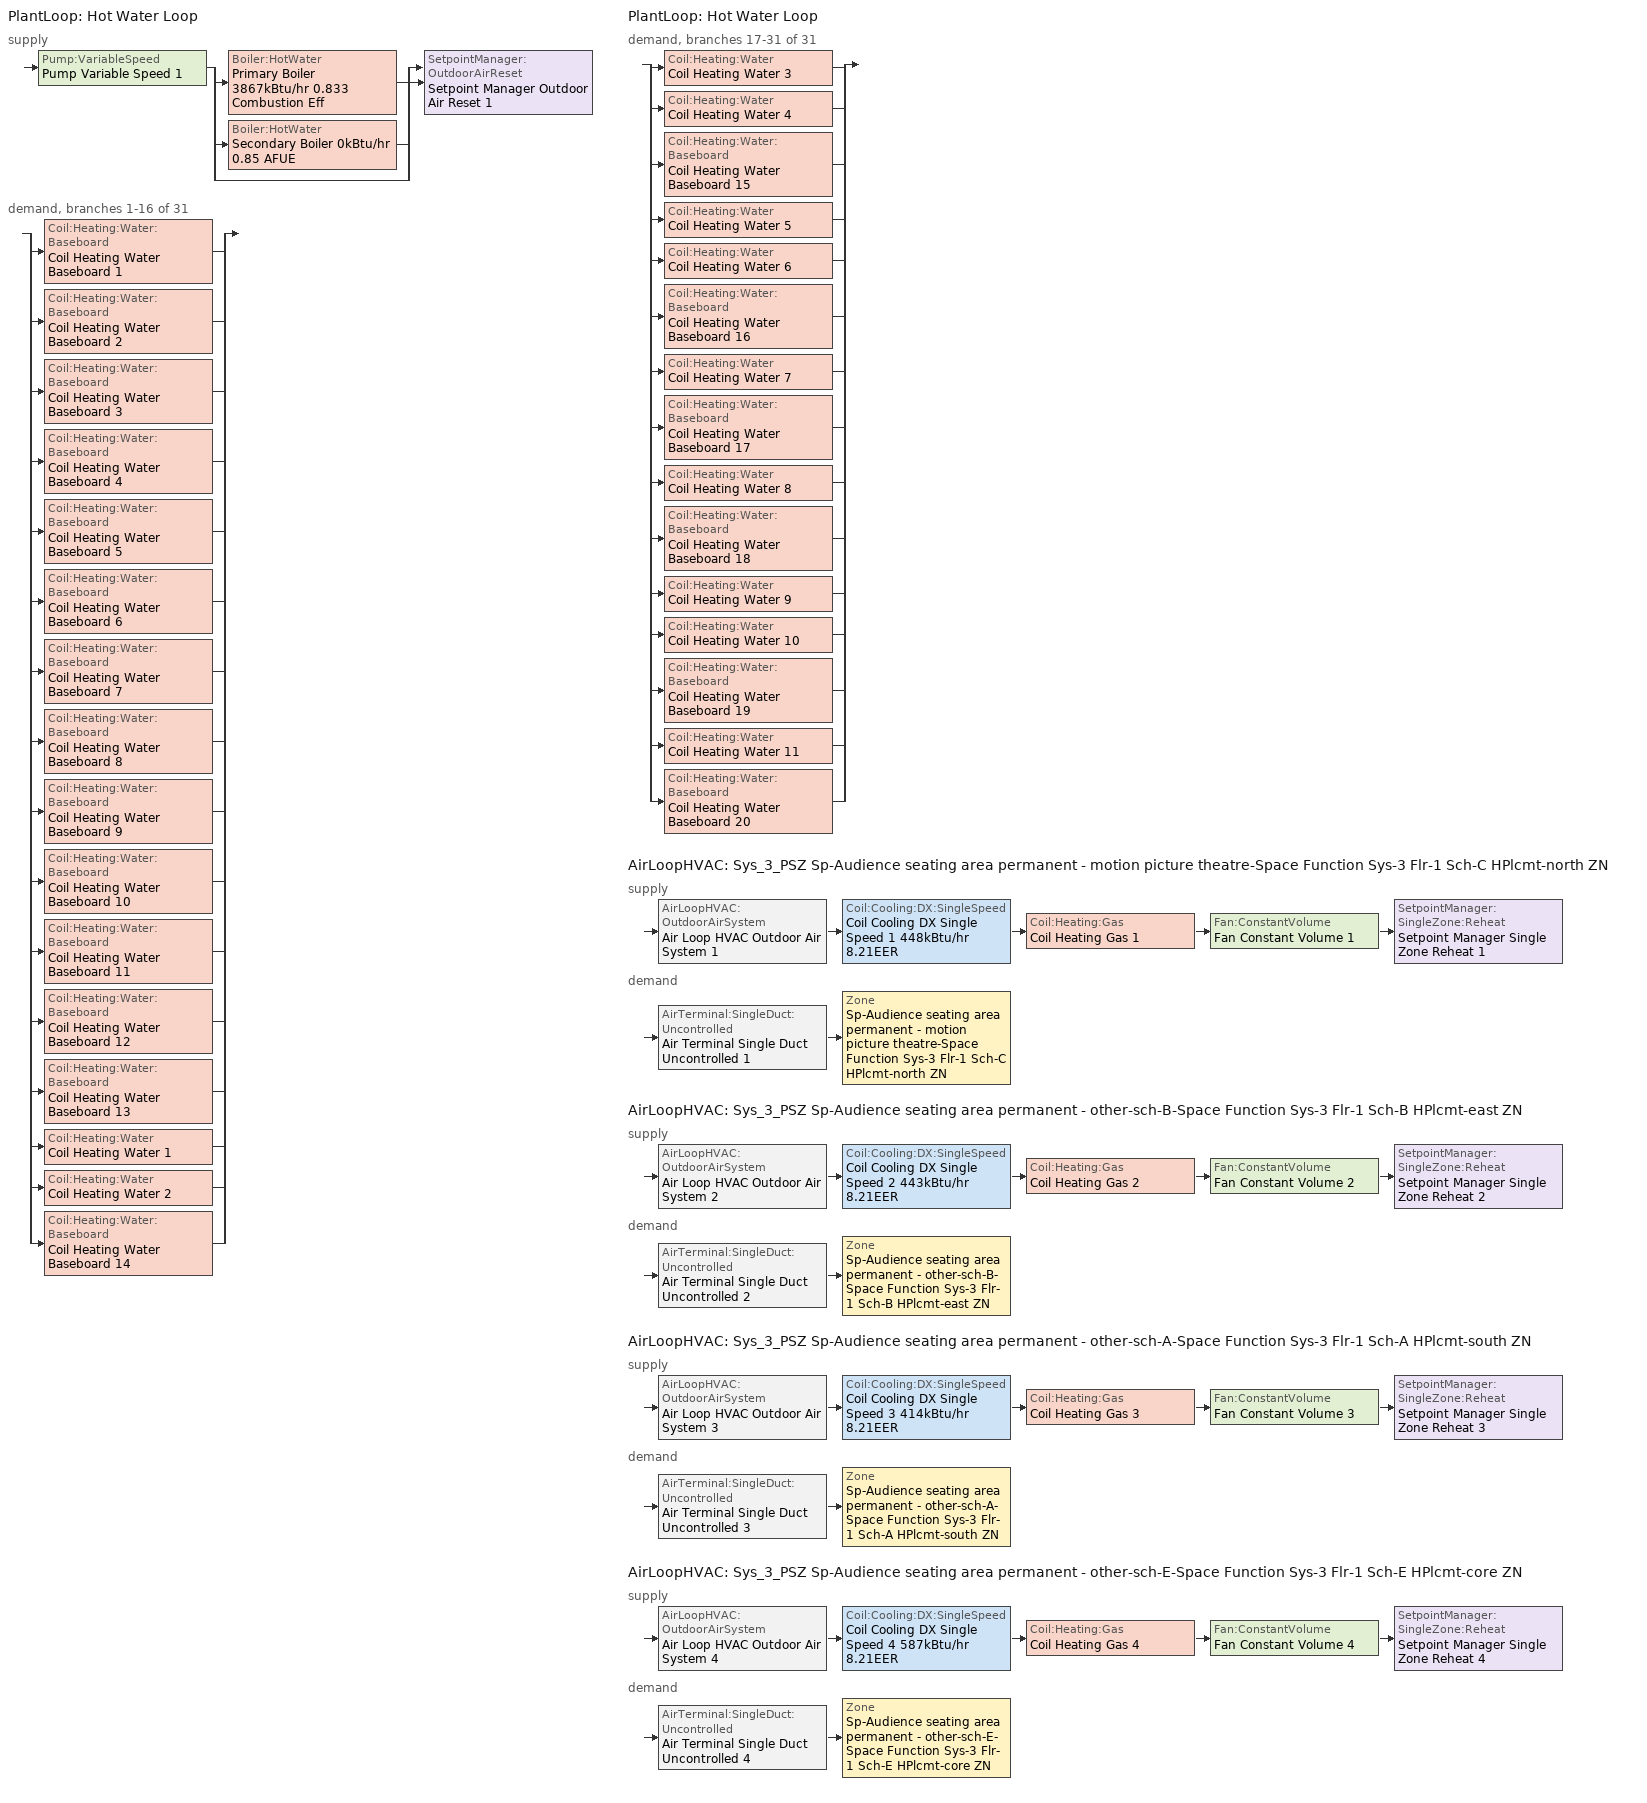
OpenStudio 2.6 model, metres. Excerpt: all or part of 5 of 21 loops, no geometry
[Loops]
PlantLoop 'Hot Water Loop'
 supply: Pump:VariableSpeed 'Pump Variable Speed 1' > split
  | Boiler:HotWater 'Primary Boiler 3867kBtu/hr 0.833 Combustion Eff'
  | Boiler:HotWater 'Secondary Boiler 0kBtu/hr 0.85 AFUE'
  | bypass
  join > SetpointManager:OutdoorAirReset 'Setpoint Manager Outdoor Air Reset 1'
 demand, branches 1-16 of 31: split
  | Coil:Heating:Water:Baseboard 'Coil Heating Water Baseboard 1'
  | Coil:Heating:Water:Baseboard 'Coil Heating Water Baseboard 2'
  | Coil:Heating:Water:Baseboard 'Coil Heating Water Baseboard 3'
  | Coil:Heating:Water:Baseboard 'Coil Heating Water Baseboard 4'
  | Coil:Heating:Water:Baseboard 'Coil Heating Water Baseboard 5'
  | Coil:Heating:Water:Baseboard 'Coil Heating Water Baseboard 6'
  | Coil:Heating:Water:Baseboard 'Coil Heating Water Baseboard 7'
  | Coil:Heating:Water:Baseboard 'Coil Heating Water Baseboard 8'
  | Coil:Heating:Water:Baseboard 'Coil Heating Water Baseboard 9'
  | Coil:Heating:Water:Baseboard 'Coil Heating Water Baseboard 10'
  | Coil:Heating:Water:Baseboard 'Coil Heating Water Baseboard 11'
  | Coil:Heating:Water:Baseboard 'Coil Heating Water Baseboard 12'
  | Coil:Heating:Water:Baseboard 'Coil Heating Water Baseboard 13'
  | Coil:Heating:Water 'Coil Heating Water 1'
  | Coil:Heating:Water 'Coil Heating Water 2'
  | Coil:Heating:Water:Baseboard 'Coil Heating Water Baseboard 14'
PlantLoop 'Hot Water Loop'
 demand, branches 17-31 of 31: split
  | Coil:Heating:Water 'Coil Heating Water 3'
  | Coil:Heating:Water 'Coil Heating Water 4'
  | Coil:Heating:Water:Baseboard 'Coil Heating Water Baseboard 15'
  | Coil:Heating:Water 'Coil Heating Water 5'
  | Coil:Heating:Water 'Coil Heating Water 6'
  | Coil:Heating:Water:Baseboard 'Coil Heating Water Baseboard 16'
  | Coil:Heating:Water 'Coil Heating Water 7'
  | Coil:Heating:Water:Baseboard 'Coil Heating Water Baseboard 17'
  | Coil:Heating:Water 'Coil Heating Water 8'
  | Coil:Heating:Water:Baseboard 'Coil Heating Water Baseboard 18'
  | Coil:Heating:Water 'Coil Heating Water 9'
  | Coil:Heating:Water 'Coil Heating Water 10'
  | Coil:Heating:Water:Baseboard 'Coil Heating Water Baseboard 19'
  | Coil:Heating:Water 'Coil Heating Water 11'
  | Coil:Heating:Water:Baseboard 'Coil Heating Water Baseboard 20'
AirLoopHVAC 'Sys_3_PSZ Sp-Audience seating area permanent - motion picture theatre-Space Function Sys-3 Flr-1 Sch-C HPlcmt-north ZN'
 supply: AirLoopHVAC:OutdoorAirSystem 'Air Loop HVAC Outdoor Air System 1' > Coil:Cooling:DX:SingleSpeed 'Coil Cooling DX Single Speed 1 448kBtu/hr 8.21EER' > Coil:Heating:Gas 'Coil Heating Gas 1' > Fan:ConstantVolume 'Fan Constant Volume 1' > SetpointManager:SingleZone:Reheat 'Setpoint Manager Single Zone Reheat 1'
 demand: AirTerminal:SingleDuct:Uncontrolled 'Air Terminal Single Duct Uncontrolled 1' > Zone 'Sp-Audience seating area permanent - motion picture theatre-Space Function Sys-3 Flr-1 Sch-C HPlcmt-north ZN'
AirLoopHVAC 'Sys_3_PSZ Sp-Audience seating area permanent - other-sch-B-Space Function Sys-3 Flr-1 Sch-B HPlcmt-east ZN'
 supply: AirLoopHVAC:OutdoorAirSystem 'Air Loop HVAC Outdoor Air System 2' > Coil:Cooling:DX:SingleSpeed 'Coil Cooling DX Single Speed 2 443kBtu/hr 8.21EER' > Coil:Heating:Gas 'Coil Heating Gas 2' > Fan:ConstantVolume 'Fan Constant Volume 2' > SetpointManager:SingleZone:Reheat 'Setpoint Manager Single Zone Reheat 2'
 demand: AirTerminal:SingleDuct:Uncontrolled 'Air Terminal Single Duct Uncontrolled 2' > Zone 'Sp-Audience seating area permanent - other-sch-B-Space Function Sys-3 Flr-1 Sch-B HPlcmt-east ZN'
AirLoopHVAC 'Sys_3_PSZ Sp-Audience seating area permanent - other-sch-A-Space Function Sys-3 Flr-1 Sch-A HPlcmt-south ZN'
 supply: AirLoopHVAC:OutdoorAirSystem 'Air Loop HVAC Outdoor Air System 3' > Coil:Cooling:DX:SingleSpeed 'Coil Cooling DX Single Speed 3 414kBtu/hr 8.21EER' > Coil:Heating:Gas 'Coil Heating Gas 3' > Fan:ConstantVolume 'Fan Constant Volume 3' > SetpointManager:SingleZone:Reheat 'Setpoint Manager Single Zone Reheat 3'
 demand: AirTerminal:SingleDuct:Uncontrolled 'Air Terminal Single Duct Uncontrolled 3' > Zone 'Sp-Audience seating area permanent - other-sch-A-Space Function Sys-3 Flr-1 Sch-A HPlcmt-south ZN'
AirLoopHVAC 'Sys_3_PSZ Sp-Audience seating area permanent - other-sch-E-Space Function Sys-3 Flr-1 Sch-E HPlcmt-core ZN'
 supply: AirLoopHVAC:OutdoorAirSystem 'Air Loop HVAC Outdoor Air System 4' > Coil:Cooling:DX:SingleSpeed 'Coil Cooling DX Single Speed 4 587kBtu/hr 8.21EER' > Coil:Heating:Gas 'Coil Heating Gas 4' > Fan:ConstantVolume 'Fan Constant Volume 4' > SetpointManager:SingleZone:Reheat 'Setpoint Manager Single Zone Reheat 4'
 demand: AirTerminal:SingleDuct:Uncontrolled 'Air Terminal Single Duct Uncontrolled 4' > Zone 'Sp-Audience seating area permanent - other-sch-E-Space Function Sys-3 Flr-1 Sch-E HPlcmt-core ZN'
[Sizing:Zone] Zone Cooling Design Supply Air Temperature Input Method=SupplyAirTemperature; Zone Cooling Design Supply Air Temperature {C}=13; Zone Cooling Design Supply Air Temperature Difference {deltaC}=11.11; Zone Heating Design Supply Air Temperature Input Method=SupplyAirTemperature; Zone Heating Design Supply Air Temperature {C}=43; Zone Heating Design Supply Air Temperature Difference {deltaC}=11.11; Zone Cooling Design Supply Air Humidity Ratio {kg-H2O/kg-air}=0.0085; Zone Heating Design Supply Air Humidity Ratio {kg-H2O/kg-air}=0.008; Zone Heating Sizing Factor=1.3; Zone Cooling Sizing Factor=1.1; Cooling Design Air Flow Method=DesignDay; Heating Design Air Flow Method=DesignDay; Account for Dedicated Outdoor Air System=No; Dedicated Outdoor Air System Control Strategy=NeutralSupplyAir; Dedicated Outdoor Air Low Setpoint Temperature for Design {C}=autosize; Dedicated Outdoor Air High Setpoint Temperature for Design {C}=autosize
Sp-Audience seating area permanent - motion picture theatre-Space Function Sys-3 Flr-1 Sch-C HPlcmt-north ZN; Sp-Audience seating area permanent - other-sch-B-Space Function Sys-3 Flr-1 Sch-B HPlcmt-east ZN; Sp-Audience seating area permanent - other-sch-A-Space Function Sys-3 Flr-1 Sch-A HPlcmt-south ZN; Sp-Audience seating area permanent - other-sch-E-Space Function Sys-3 Flr-1 Sch-E HPlcmt-core ZN
[Zone equipment]
Sp-Audience seating area permanent - motion picture theatre-Space Function Sys-3 Flr-1 Sch-C HPlcmt-north ZN: Air Terminal Single Duct Uncontrolled 1, Zone HVAC Baseboard Convective Water 1
Sp-Audience seating area permanent - other-sch-B-Space Function Sys-3 Flr-1 Sch-B HPlcmt-east ZN: Air Terminal Single Duct Uncontrolled 2, Zone HVAC Baseboard Convective Water 2
Sp-Audience seating area permanent - other-sch-A-Space Function Sys-3 Flr-1 Sch-A HPlcmt-south ZN: Air Terminal Single Duct Uncontrolled 3, Zone HVAC Baseboard Convective Water 3
Sp-Audience seating area permanent - other-sch-E-Space Function Sys-3 Flr-1 Sch-E HPlcmt-core ZN: Air Terminal Single Duct Uncontrolled 4, Zone HVAC Baseboard Convective Water 4
[PlantLoop]
Hot Water Loop: Fluid Type=Water; Glycol Concentration=0; Plant Loop Volume {m3}=Autocalculate; Load Distribution Scheme=Optimal
[Sizing:Plant]
Hot Water Loop: Loop Type=Heating; Design Loop Exit Temperature {C}=82; Loop Design Temperature Difference {deltaC}=16; Sizing Option=NonCoincident; Zone Timesteps in Averaging Window=1; Coincident Sizing Factor Mode=None
[Pump:VariableSpeed]
Pump Variable Speed 1: Motor Efficiency=0.917; Pump Control Type=Intermittent; Skin Loss Radiative Fraction=0.5; Design Power Sizing Method=PowerPerFlowPerPressure; Design Electric Power per Unit Flow Rate {W/(m3/s)}=348701.1; Design Shaft Power per Unit Flow Rate per Unit Head {W-s/m3-Pa}=1.28205; Design Minimum Flow Rate Fraction=0
[Boiler:HotWater] Fuel Type=NaturalGas; Normalized Boiler Efficiency Curve=BOILER-EFFFPLR-NECB2011; Water Outlet Upper Temperature Limit {C}=99; Parasitic Electric Load {W}=0; Sizing Factor=1
Name | Nominal Capacity {W} | Nominal Thermal Efficiency | Minimum Part Load Ratio | Boiler Flow Mode
Primary Boiler 3867kBtu/hr 0.833 Combustion Eff | 1.13337e+06 | 0.826 | 0.25 | LeavingSetpointModulated
Secondary Boiler 0kBtu/hr 0.85 AFUE | 0.001 | 0.85 |  | ConstantFlow
[SetpointManager:OutdoorAirReset]
Setpoint Manager Outdoor Air Reset 1: Control Variable=Temperature; Setpoint at Outdoor Low Temperature {C}=82; Outdoor Low Temperature {C}=-16; Setpoint at Outdoor High Temperature {C}=60; Outdoor High Temperature {C}=0
[AirLoopHVAC] Design Supply Air Flow Rate {m3/s}=AutoSize
Name | Availability Schedule
Sys_3_PSZ Sp-Audience seating area permanent - motion picture theatre-Space Function Sys-3 Flr-1 Sch-C HPlcmt-north ZN | Sys_3_PSZ Sp-Audience seating area permanent - motion picture theatre-Space Function Sys-3 Flr-1 Sch-C HPlcmt-north ZN Occ Sch
Sys_3_PSZ Sp-Audience seating area permanent - other-sch-B-Space Function Sys-3 Flr-1 Sch-B HPlcmt-east ZN | Sys_3_PSZ Sp-Audience seating area permanent - other-sch-B-Space Function Sys-3 Flr-1 Sch-B HPlcmt-east ZN Occ Sch
Sys_3_PSZ Sp-Audience seating area permanent - other-sch-A-Space Function Sys-3 Flr-1 Sch-A HPlcmt-south ZN | Sys_3_PSZ Sp-Audience seating area permanent - other-sch-A-Space Function Sys-3 Flr-1 Sch-A HPlcmt-south ZN Occ Sch
Sys_3_PSZ Sp-Audience seating area permanent - other-sch-E-Space Function Sys-3 Flr-1 Sch-E HPlcmt-core ZN | Sys_3_PSZ Sp-Audience seating area permanent - other-sch-E-Space Function Sys-3 Flr-1 Sch-E HPlcmt-core ZN Occ Sch
[Sizing:System] Type of Load to Size On=Sensible; Design Outdoor Air Flow Rate {m3/s}=Autosize; Minimum System Air Flow Ratio=1; Preheat Design Temperature {C}=7; Preheat Design Humidity Ratio {kg-H2O/kg-Air}=0.008; Precool Design Temperature {C}=13; Precool Design Humidity Ratio {kg-H2O/kg-Air}=0.008; Central Cooling Design Supply Air Temperature {C}=13; Central Heating Design Supply Air Temperature {C}=43; Sizing Option=NonCoincident; 100% Outdoor Air in Cooling=No; 100% Outdoor Air in Heating=No; Central Cooling Design Supply Air Humidity Ratio {kg-H2O/kg-Air}=0.0085; Central Heating Design Supply Air Humidity Ratio {kg-H2O/kg-Air}=0.008; Cooling Design Air Flow Method=DesignDay; Cooling Design Air Flow Rate {m3/s}=0; Heating Design Air Flow Method=DesignDay; Heating Design Air Flow Rate {m3/s}=0; System Outdoor Air Method=ZoneSum; Zone Maximum Outdoor Air Fraction=1; Cooling Supply Air Flow Rate Per Floor Area {m3/s-m2}=0.00996765; Cooling Fraction of Autosized Cooling Supply Air Flow Rate=1; Cooling Supply Air Flow Rate Per Unit Cooling Capacity {m3/s-W}=3.94755e-05; Heating Supply Air Flow Rate Per Floor Area {m3/s-m2}=0.00996765; Heating Fraction of Autosized Heating Supply Air Flow Rate=1; Heating Fraction of Autosized Cooling Supply Air Flow Rate=1; Heating Supply Air Flow Rate Per Unit Heating Capacity {m3/s-W}=3.15882e-05; Cooling Design Capacity Method=CoolingDesignCapacity; Cooling Design Capacity {W}=autosize; Cooling Design Capacity Per Floor Area {W/m2}=234.7; Fraction of Autosized Cooling Design Capacity=1; Heating Design Capacity Method=HeatingDesignCapacity; Heating Design Capacity {W}=autosize; Heating Design Capacity Per Floor Area {W/m2}=157; Fraction of Autosized Heating Design Capacity=1; Central Cooling Capacity Control Method=OnOff
Sys_3_PSZ Sp-Audience seating area permanent - motion picture theatre-Space Function Sys-3 Flr-1 Sch-C HPlcmt-north ZN; Sys_3_PSZ Sp-Audience seating area permanent - other-sch-B-Space Function Sys-3 Flr-1 Sch-B HPlcmt-east ZN; Sys_3_PSZ Sp-Audience seating area permanent - other-sch-A-Space Function Sys-3 Flr-1 Sch-A HPlcmt-south ZN; Sys_3_PSZ Sp-Audience seating area permanent - other-sch-E-Space Function Sys-3 Flr-1 Sch-E HPlcmt-core ZN
[Fan:ConstantVolume] Availability Schedule=Always On Discrete; Fan Efficiency=0.39975; Pressure Rise {Pa}=640; Maximum Flow Rate {m3/s}=AutoSize; Motor Efficiency=0.615
Fan Constant Volume 1; Fan Constant Volume 2; Fan Constant Volume 3; Fan Constant Volume 4
[Coil:Heating:Gas] Availability Schedule=Always On Discrete; Gas Burner Efficiency=0.81; Nominal Capacity {W}=AutoSize; Parasitic Electric Load {W}=0; Part Load Fraction Correlation Curve=FURNACE-EFFPLR-NECB2011; Parasitic Gas Load {W}=0
Coil Heating Gas 1; Coil Heating Gas 2; Coil Heating Gas 3; Coil Heating Gas 4
[Coil:Cooling:DX:SingleSpeed] Availability Schedule=Always On Discrete; Rated Total Cooling Capacity {W}=autosize; Rated Sensible Heat Ratio=autosize; Rated Air Flow Rate {m3/s}=autosize; Rated Evaporator Fan Power Per Volume Flow Rate {W/(m3/s)}=773.3; Total Cooling Capacity Function of Temperature Curve=DXCOOL-NECB2011-REF-CAPFT; Total Cooling Capacity Function of Flow Fraction Curve=DXCOOL-NECB2011-REF-CAPFFLOW; Energy Input Ratio Function of Temperature Curve=DXCOOL-NECB2011-REF-COOLEIRFT; Energy Input Ratio Function of Flow Fraction Curve=DXCOOL-NECB2011-REF-COOLEIRFFLOW; Part Load Fraction Correlation Curve=DXCOOL-NECB2011-REF-COOLPLFFPLR; Condenser Type=AirCooled; Evaporative Condenser Effectiveness=0; Evaporative Condenser Air Flow Rate {m3/s}=Autosize; Evaporative Condenser Pump Rated Power Consumption {W}=Autosize; Crankcase Heater Capacity {W}=0; Maximum Outdoor Dry-Bulb Temperature for Crankcase Heater Operation {C}=0; Basin Heater Capacity {W/K}=0; Basin Heater Setpoint Temperature {C}=10
Name | Rated COP {W/W}
Coil Cooling DX Single Speed 1 448kBtu/hr 8.21EER | 3.06305
Coil Cooling DX Single Speed 2 443kBtu/hr 8.21EER | 3.06032
Coil Cooling DX Single Speed 3 414kBtu/hr 8.21EER | 3.04171
Coil Cooling DX Single Speed 4 587kBtu/hr 8.21EER | 3.15268
[Controller:OutdoorAir] Minimum Outdoor Air Flow Rate {m3/s}=autosize; Maximum Outdoor Air Flow Rate {m3/s}=Autosize; Economizer Control Type=DifferentialEnthalpy; Economizer Control Action Type=ModulateFlow; Lockout Type=NoLockout; Minimum Limit Type=FixedMinimum; High Humidity Control=No; Heat Recovery Bypass Control Type=BypassWhenOAFlowGreaterThanMinimum
Name | Minimum Outdoor Air Schedule | Controller Mechanical Ventilation
Controller Outdoor Air 1 | Sys_3_PSZ Sp-Audience seating area permanent - motion picture theatre-Space Function Sys-3 Flr-1 Sch-C HPlcmt-north ZN Occ Sch | Controller Mechanical Ventilation 1
Controller Outdoor Air 2 | Sys_3_PSZ Sp-Audience seating area permanent - other-sch-B-Space Function Sys-3 Flr-1 Sch-B HPlcmt-east ZN Occ Sch | Controller Mechanical Ventilation 2
Controller Outdoor Air 3 | Sys_3_PSZ Sp-Audience seating area permanent - other-sch-A-Space Function Sys-3 Flr-1 Sch-A HPlcmt-south ZN Occ Sch | Controller Mechanical Ventilation 3
Controller Outdoor Air 4 | Sys_3_PSZ Sp-Audience seating area permanent - other-sch-E-Space Function Sys-3 Flr-1 Sch-E HPlcmt-core ZN Occ Sch | Controller Mechanical Ventilation 4
[Controller:MechanicalVentilation] Availability Schedule=Always On Discrete; System Outdoor Air Method=ZoneSum
Controller Mechanical Ventilation 1; Controller Mechanical Ventilation 2; Controller Mechanical Ventilation 3; Controller Mechanical Ventilation 4
[AirLoopHVAC:OutdoorAirSystem]
Name | Controller
Air Loop HVAC Outdoor Air System 1 | Controller Outdoor Air 1
Air Loop HVAC Outdoor Air System 2 | Controller Outdoor Air 2
Air Loop HVAC Outdoor Air System 3 | Controller Outdoor Air 3
Air Loop HVAC Outdoor Air System 4 | Controller Outdoor Air 4
[SetpointManager:SingleZone:Reheat] Minimum Supply Air Temperature {C}=13; Maximum Supply Air Temperature {C}=43
Name | Control Zone
Setpoint Manager Single Zone Reheat 1 | Sp-Audience seating area permanent - motion picture theatre-Space Function Sys-3 Flr-1 Sch-C HPlcmt-north ZN
Setpoint Manager Single Zone Reheat 2 | Sp-Audience seating area permanent - other-sch-B-Space Function Sys-3 Flr-1 Sch-B HPlcmt-east ZN
Setpoint Manager Single Zone Reheat 3 | Sp-Audience seating area permanent - other-sch-A-Space Function Sys-3 Flr-1 Sch-A HPlcmt-south ZN
Setpoint Manager Single Zone Reheat 4 | Sp-Audience seating area permanent - other-sch-E-Space Function Sys-3 Flr-1 Sch-E HPlcmt-core ZN
[AirTerminal:SingleDuct:Uncontrolled] Availability Schedule=Always On Discrete; Maximum Air Flow Rate {m3/s}=AutoSize
Air Terminal Single Duct Uncontrolled 1; Air Terminal Single Duct Uncontrolled 2; Air Terminal Single Duct Uncontrolled 3; Air Terminal Single Duct Uncontrolled 4
[Coil:Heating:Water:Baseboard] Heating Design Capacity Method=HeatingDesignCapacity; Heating Design Capacity {W}=autosize; Heating Design Capacity Per Floor Area {W/m2}=0; Fraction of Autosized Heating Design Capacity=0.8
Coil Heating Water Baseboard 1; Coil Heating Water Baseboard 2; Coil Heating Water Baseboard 3; Coil Heating Water Baseboard 4; Coil Heating Water Baseboard 5; Coil Heating Water Baseboard 6; Coil Heating Water Baseboard 7; Coil Heating Water Baseboard 8; Coil Heating Water Baseboard 9; Coil Heating Water Baseboard 10; Coil Heating Water Baseboard 11; Coil Heating Water Baseboard 12; Coil Heating Water Baseboard 13; Coil Heating Water Baseboard 14; Coil Heating Water Baseboard 15; Coil Heating Water Baseboard 16; Coil Heating Water Baseboard 17; Coil Heating Water Baseboard 18; Coil Heating Water Baseboard 19; Coil Heating Water Baseboard 20
[ZoneHVAC:Baseboard:Convective:Water] Availability Schedule=Always On Discrete
Name | Heating Coil
Zone HVAC Baseboard Convective Water 1 | Coil Heating Water Baseboard 1
Zone HVAC Baseboard Convective Water 2 | Coil Heating Water Baseboard 2
Zone HVAC Baseboard Convective Water 3 | Coil Heating Water Baseboard 3
Zone HVAC Baseboard Convective Water 4 | Coil Heating Water Baseboard 4
Zone HVAC Baseboard Convective Water 5 | Coil Heating Water Baseboard 5
Zone HVAC Baseboard Convective Water 6 | Coil Heating Water Baseboard 6
Zone HVAC Baseboard Convective Water 7 | Coil Heating Water Baseboard 7
Zone HVAC Baseboard Convective Water 8 | Coil Heating Water Baseboard 8
Zone HVAC Baseboard Convective Water 9 | Coil Heating Water Baseboard 9
Zone HVAC Baseboard Convective Water 10 | Coil Heating Water Baseboard 10
Zone HVAC Baseboard Convective Water 11 | Coil Heating Water Baseboard 11
Zone HVAC Baseboard Convective Water 12 | Coil Heating Water Baseboard 12
Zone HVAC Baseboard Convective Water 13 | Coil Heating Water Baseboard 13
Zone HVAC Baseboard Convective Water 14 | Coil Heating Water Baseboard 14
Zone HVAC Baseboard Convective Water 15 | Coil Heating Water Baseboard 15
Zone HVAC Baseboard Convective Water 16 | Coil Heating Water Baseboard 16
Zone HVAC Baseboard Convective Water 17 | Coil Heating Water Baseboard 17
Zone HVAC Baseboard Convective Water 18 | Coil Heating Water Baseboard 18
Zone HVAC Baseboard Convective Water 19 | Coil Heating Water Baseboard 19
Zone HVAC Baseboard Convective Water 20 | Coil Heating Water Baseboard 20
[Coil:Heating:Water] Availability Schedule=Always On Discrete
Name | Performance Input Method | Rated Capacity {W}
Coil Heating Water 1; Coil Heating Water 3; Coil Heating Water 4; Coil Heating Water 5; Coil Heating Water 6; Coil Heating Water 7; Coil Heating Water 8; Coil Heating Water 9; Coil Heating Water 10; Coil Heating Water 11
Coil Heating Water 2 | NominalCapacity | 1028.7
[Controller:WaterCoil] Action=Normal; Controller Convergence Tolerance {deltaC}=0.0001; Minimum Actuated Flow {m3/s}=0
Name | Water Coil
Controller Water Coil 1 | Coil Heating Water 1
Controller Water Coil 3 | Coil Heating Water 2
Controller Water Coil 4 | Coil Heating Water 3
Controller Water Coil 6 | Coil Heating Water 4
Controller Water Coil 7 | Coil Heating Water 5
Controller Water Coil 9 | Coil Heating Water 6
Controller Water Coil 10 | Coil Heating Water 7
Controller Water Coil 11 | Coil Heating Water 8
Controller Water Coil 12 | Coil Heating Water 9
Controller Water Coil 14 | Coil Heating Water 10
Controller Water Coil 15 | Coil Heating Water 11
[HeatExchanger:AirToAir:SensibleAndLatent] Availability Schedule=Always On Discrete; Nominal Supply Air Flow Rate {m3/s}=autosize; Sensible Effectiveness at 100% Heating Air Flow=0.5; Latent Effectiveness at 100% Heating Air Flow=0.5; Sensible Effectiveness at 75% Heating Air Flow=0.5; Latent Effectiveness at 75% Heating Air Flow=0.5; Sensible Effectiveness at 100% Cooling Air Flow=0.5; Latent Effectiveness at 100% Cooling Air Flow=0.5; Sensible Effectiveness at 75% Cooling Air Flow=0.5; Latent Effectiveness at 75% Cooling Air Flow=0.5; Supply Air Outlet Temperature Control=Yes; Heat Exchanger Type=Rotary; Frost Control Type=ExhaustOnly; Threshold Temperature {C}=-23.3; Initial Defrost Time Fraction=0.167; Rate of Defrost Time Fraction Increase {1/K}=1.44; Economizer Lockout=Yes
Name | Nominal Electric Power {W}
Sys_3_PSZ Sp-Audience seating area permanent - auditorium-Space Function Sys-3 Flr-4 Sch-C HPlcmt-core ZN ERV; Sys_3_PSZ Sp-Audience seating area permanent - performing arts theatre-Space Function Sys-3 Flr-2 Sch-C HPlcmt-core ZN ERV | 7430.92
Sys_3_PSZ Sp-Audience seating area permanent - convention centre-Space Function Sys-3 Flr-3 Sch-C HPlcmt-south ZN ERV; Sys_3_PSZ Sp-Audience seating area permanent - motion picture theatre-Space Function Sys-3 Flr-1 Sch-C HPlcmt-north ZN ERV; Sys_6_VAV with Reheat 1 ERV | 5585.69
Sys_3_PSZ Sp-Audience seating area permanent - other-sch-A-Space Function Sys-3 Flr-1 Sch-A HPlcmt-south ZN ERV; Sys_3_PSZ Sp-Audience seating area permanent - other-sch-B-Space Function Sys-3 Flr-1 Sch-B HPlcmt-east ZN ERV; Sys_3_PSZ Sp-Audience seating area permanent - other-sch-C-Space Function Sys-3 Flr-2 Sch-C HPlcmt-west ZN ERV; Sys_3_PSZ Sp-Audience seating area permanent - other-sch-D-Space Function Sys-3 Flr-3 Sch-D HPlcmt-west ZN ERV; Sys_3_PSZ Sp-Audience seating area permanent - other-sch-F-Space Function Sys-3 Flr-2 Sch-F HPlcmt-north ZN ERV; Sys_3_PSZ Sp-Audience seating area permanent - other-sch-G-Space Function Sys-3 Flr-2 Sch-G HPlcmt-east ZN ERV | 5175.64
Sys_3_PSZ Sp-Audience seating area permanent - other-sch-E-Space Function Sys-3 Flr-1 Sch-E HPlcmt-core ZN ERV | 6884.19
Sys_3_PSZ Sp-Audience seating area permanent - penitentiary-Space Function Sys-3 Flr-4 Sch-C HPlcmt-west ZN ERV | 2852.02
Sys_3_PSZ Sp-Audience seating area permanent - religious building-Space Function Sys-3 Flr-4 Sch-I HPlcmt-east ZN ERV | 4560.56
Sys_6_VAV with Reheat ERV | 460.051
Sys_6_VAV with Reheat 2 ERV | 1416.84
Sys_6_VAV with Reheat 3 ERV | 8558.56
[SetpointManager:OutdoorAirPretreat] Minimum Setpoint Temperature {C}=-99; Maximum Setpoint Temperature {C}=99; Minimum Setpoint Humidity Ratio {kgWater/kgDryAir}=1e-05; Maximum Setpoint Humidity Ratio {kgWater/kgDryAir}=1
Setpoint Manager Outdoor Air Pretreat 1; Setpoint Manager Outdoor Air Pretreat 2; Setpoint Manager Outdoor Air Pretreat 3; Setpoint Manager Outdoor Air Pretreat 4; Setpoint Manager Outdoor Air Pretreat 5; Setpoint Manager Outdoor Air Pretreat 6; Setpoint Manager Outdoor Air Pretreat 7; Setpoint Manager Outdoor Air Pretreat 8; Setpoint Manager Outdoor Air Pretreat 9; Setpoint Manager Outdoor Air Pretreat 10; Setpoint Manager Outdoor Air Pretreat 11; Setpoint Manager Outdoor Air Pretreat 12; Setpoint Manager Outdoor Air Pretreat 13; Setpoint Manager Outdoor Air Pretreat 14; Setpoint Manager Outdoor Air Pretreat 15; Setpoint Manager Outdoor Air Pretreat 16; Setpoint Manager Outdoor Air Pretreat 17
[AvailabilityManager:NightCycle] Control Type=CycleOnAny; Thermostat Tolerance {deltaC}=1; Cycling Run Time {s}=3600
Availability Manager Night Cycle 1; Availability Manager Night Cycle 2; Availability Manager Night Cycle 3; Availability Manager Night Cycle 4; Availability Manager Night Cycle 5; Availability Manager Night Cycle 6; Availability Manager Night Cycle 7; Availability Manager Night Cycle 8; Availability Manager Night Cycle 9; Availability Manager Night Cycle 10; Availability Manager Night Cycle 11; Availability Manager Night Cycle 12; Availability Manager Night Cycle 13; Availability Manager Night Cycle 14; Availability Manager Night Cycle 15; Availability Manager Night Cycle 16; Availability Manager Night Cycle 17
[Schedule:Ruleset]
Name | Default Day Schedule | Summer Design Day Schedule | Winter Design Day Schedule
Sys_3_PSZ Sp-Audience seating area permanent - motion picture theatre-Space Function Sys-3 Flr-1 Sch-C HPlcmt-north ZN Occ Sch | Sys_3_PSZ Sp-Audience seating area permanent - motion picture theatre-Space Function Sys-3 Flr-1 Sch-C HPlcmt-north ZN Occ Sch Default | Sys_3_PSZ Sp-Audience seating area permanent - motion picture theatre-Space Function Sys-3 Flr-1 Sch-C HPlcmt-north ZN Occ Sch Summer Design Day | Sys_3_PSZ Sp-Audience seating area permanent - motion picture theatre-Space Function Sys-3 Flr-1 Sch-C HPlcmt-north ZN Occ Sch Winter Design Day
Sys_3_PSZ Sp-Audience seating area permanent - other-sch-A-Space Function Sys-3 Flr-1 Sch-A HPlcmt-south ZN Occ Sch | Sys_3_PSZ Sp-Audience seating area permanent - other-sch-A-Space Function Sys-3 Flr-1 Sch-A HPlcmt-south ZN Occ Sch Default | Sys_3_PSZ Sp-Audience seating area permanent - other-sch-A-Space Function Sys-3 Flr-1 Sch-A HPlcmt-south ZN Occ Sch Summer Design Day | Sys_3_PSZ Sp-Audience seating area permanent - other-sch-A-Space Function Sys-3 Flr-1 Sch-A HPlcmt-south ZN Occ Sch Winter Design Day
Sys_3_PSZ Sp-Audience seating area permanent - other-sch-B-Space Function Sys-3 Flr-1 Sch-B HPlcmt-east ZN Occ Sch | Sys_3_PSZ Sp-Audience seating area permanent - other-sch-B-Space Function Sys-3 Flr-1 Sch-B HPlcmt-east ZN Occ Sch Default | Sys_3_PSZ Sp-Audience seating area permanent - other-sch-B-Space Function Sys-3 Flr-1 Sch-B HPlcmt-east ZN Occ Sch Summer Design Day | Sys_3_PSZ Sp-Audience seating area permanent - other-sch-B-Space Function Sys-3 Flr-1 Sch-B HPlcmt-east ZN Occ Sch Winter Design Day
Sys_3_PSZ Sp-Audience seating area permanent - other-sch-E-Space Function Sys-3 Flr-1 Sch-E HPlcmt-core ZN Occ Sch | Sys_3_PSZ Sp-Audience seating area permanent - other-sch-E-Space Function Sys-3 Flr-1 Sch-E HPlcmt-core ZN Occ Sch Default | Sys_3_PSZ Sp-Audience seating area permanent - other-sch-E-Space Function Sys-3 Flr-1 Sch-E HPlcmt-core ZN Occ Sch Summer Design Day | Sys_3_PSZ Sp-Audience seating area permanent - other-sch-E-Space Function Sys-3 Flr-1 Sch-E HPlcmt-core ZN Occ Sch Winter Design Day
[Schedule:Day]
Sys_3_PSZ Sp-Audience seating area permanent - motion picture theatre-Space Function Sys-3 Flr-1 Sch-C HPlcmt-north ZN Occ Sch Default; Sys_3_PSZ Sp-Audience seating area permanent - motion picture theatre-Space Function Sys-3 Flr-1 Sch-C HPlcmt-north ZN Occ Sch Winter Design Day; Sys_3_PSZ Sp-Audience seating area permanent - motion picture theatre-Space Function Sys-3 Flr-1 Sch-C HPlcmt-north ZN Occ Sch Summer Design Day; Sys_3_PSZ Sp-Audience seating area permanent - other-sch-A-Space Function Sys-3 Flr-1 Sch-A HPlcmt-south ZN Occ Sch Default; Sys_3_PSZ Sp-Audience seating area permanent - other-sch-A-Space Function Sys-3 Flr-1 Sch-A HPlcmt-south ZN Occ Sch Winter Design Day; Sys_3_PSZ Sp-Audience seating area permanent - other-sch-A-Space Function Sys-3 Flr-1 Sch-A HPlcmt-south ZN Occ Sch Summer Design Day; Sys_3_PSZ Sp-Audience seating area permanent - other-sch-B-Space Function Sys-3 Flr-1 Sch-B HPlcmt-east ZN Occ Sch Default; Sys_3_PSZ Sp-Audience seating area permanent - other-sch-B-Space Function Sys-3 Flr-1 Sch-B HPlcmt-east ZN Occ Sch Winter Design Day; Sys_3_PSZ Sp-Audience seating area permanent - other-sch-B-Space Function Sys-3 Flr-1 Sch-B HPlcmt-east ZN Occ Sch Summer Design Day; Sys_3_PSZ Sp-Audience seating area permanent - other-sch-E-Space Function Sys-3 Flr-1 Sch-E HPlcmt-core ZN Occ Sch Default; Sys_3_PSZ Sp-Audience seating area permanent - other-sch-E-Space Function Sys-3 Flr-1 Sch-E HPlcmt-core ZN Occ Sch Winter Design Day; Sys_3_PSZ Sp-Audience seating area permanent - other-sch-E-Space Function Sys-3 Flr-1 Sch-E HPlcmt-core ZN Occ Sch Summer Design Day: 24, 0, 1
Sys_3_PSZ Sp-Audience seating area permanent - motion picture theatre-Space Function Sys-3 Flr-1 Sch-C HPlcmt-north ZN Occ Sch Monday; Sys_3_PSZ Sp-Audience seating area permanent - motion picture theatre-Space Function Sys-3 Flr-1 Sch-C HPlcmt-north ZN Occ Sch Tuesday; Sys_3_PSZ Sp-Audience seating area permanent - motion picture theatre-Space Function Sys-3 Flr-1 Sch-C HPlcmt-north ZN Occ Sch Wednesday; Sys_3_PSZ Sp-Audience seating area permanent - motion picture theatre-Space Function Sys-3 Flr-1 Sch-C HPlcmt-north ZN Occ Sch Thursday; Sys_3_PSZ Sp-Audience seating area permanent - motion picture theatre-Space Function Sys-3 Flr-1 Sch-C HPlcmt-north ZN Occ Sch Friday; Sys_3_PSZ Sp-Audience seating area permanent - motion picture theatre-Space Function Sys-3 Flr-1 Sch-C HPlcmt-north ZN Occ Sch Saturday: 9, 0, 0, 21, 0, 1, 24, 0, 0
Sys_3_PSZ Sp-Audience seating area permanent - motion picture theatre-Space Function Sys-3 Flr-1 Sch-C HPlcmt-north ZN Occ Sch Sunday: 9, 0, 0, 19, 0, 1, 24, 0, 0
Sys_3_PSZ Sp-Audience seating area permanent - other-sch-A-Space Function Sys-3 Flr-1 Sch-A HPlcmt-south ZN Occ Sch Monday; Sys_3_PSZ Sp-Audience seating area permanent - other-sch-A-Space Function Sys-3 Flr-1 Sch-A HPlcmt-south ZN Occ Sch Tuesday; Sys_3_PSZ Sp-Audience seating area permanent - other-sch-A-Space Function Sys-3 Flr-1 Sch-A HPlcmt-south ZN Occ Sch Wednesday; Sys_3_PSZ Sp-Audience seating area permanent - other-sch-A-Space Function Sys-3 Flr-1 Sch-A HPlcmt-south ZN Occ Sch Thursday; Sys_3_PSZ Sp-Audience seating area permanent - other-sch-A-Space Function Sys-3 Flr-1 Sch-A HPlcmt-south ZN Occ Sch Friday; Sys_3_PSZ Sp-Audience seating area permanent - other-sch-E-Space Function Sys-3 Flr-1 Sch-E HPlcmt-core ZN Occ Sch Monday; Sys_3_PSZ Sp-Audience seating area permanent - other-sch-E-Space Function Sys-3 Flr-1 Sch-E HPlcmt-core ZN Occ Sch Tuesday; Sys_3_PSZ Sp-Audience seating area permanent - other-sch-E-Space Function Sys-3 Flr-1 Sch-E HPlcmt-core ZN Occ Sch Wednesday; Sys_3_PSZ Sp-Audience seating area permanent - other-sch-E-Space Function Sys-3 Flr-1 Sch-E HPlcmt-core ZN Occ Sch Thursday; Sys_3_PSZ Sp-Audience seating area permanent - other-sch-E-Space Function Sys-3 Flr-1 Sch-E HPlcmt-core ZN Occ Sch Friday: 8, 0, 0, 19, 0, 1, 24, 0, 0
Sys_3_PSZ Sp-Audience seating area permanent - other-sch-A-Space Function Sys-3 Flr-1 Sch-A HPlcmt-south ZN Occ Sch Saturday; Sys_3_PSZ Sp-Audience seating area permanent - other-sch-A-Space Function Sys-3 Flr-1 Sch-A HPlcmt-south ZN Occ Sch Sunday; Sys_3_PSZ Sp-Audience seating area permanent - other-sch-E-Space Function Sys-3 Flr-1 Sch-E HPlcmt-core ZN Occ Sch Sunday: 24, 0, 0
Sys_3_PSZ Sp-Audience seating area permanent - other-sch-B-Space Function Sys-3 Flr-1 Sch-B HPlcmt-east ZN Occ Sch Monday; Sys_3_PSZ Sp-Audience seating area permanent - other-sch-B-Space Function Sys-3 Flr-1 Sch-B HPlcmt-east ZN Occ Sch Tuesday; Sys_3_PSZ Sp-Audience seating area permanent - other-sch-B-Space Function Sys-3 Flr-1 Sch-B HPlcmt-east ZN Occ Sch Wednesday; Sys_3_PSZ Sp-Audience seating area permanent - other-sch-B-Space Function Sys-3 Flr-1 Sch-B HPlcmt-east ZN Occ Sch Thursday; Sys_3_PSZ Sp-Audience seating area permanent - other-sch-B-Space Function Sys-3 Flr-1 Sch-B HPlcmt-east ZN Occ Sch Friday: 1, 0, 1, 10, 0, 0, 24, 0, 1
Sys_3_PSZ Sp-Audience seating area permanent - other-sch-B-Space Function Sys-3 Flr-1 Sch-B HPlcmt-east ZN Occ Sch Saturday: 2, 0, 1, 10, 0, 0, 24, 0, 1
Sys_3_PSZ Sp-Audience seating area permanent - other-sch-B-Space Function Sys-3 Flr-1 Sch-B HPlcmt-east ZN Occ Sch Sunday: 1, 0, 0, 2, 0, 1, 11, 0, 0, 23, 0, 1, 24, 0, 0
Sys_3_PSZ Sp-Audience seating area permanent - other-sch-E-Space Function Sys-3 Flr-1 Sch-E HPlcmt-core ZN Occ Sch Saturday: 9, 0, 0, 13, 0, 1, 24, 0, 0
[Schedule:Rule] Date Specification Type=DateRange; Start Month=1; Start Day=1; End Month=12
Name | Schedule Ruleset | Rule Order | Day Schedule | Apply Monday | End Day | Apply Tuesday | Apply Wednesday | Apply Thursday | Apply Friday | Apply Saturday | Apply Sunday
Sys_3_PSZ Sp-Audience seating area permanent - motion picture theatre-Space Function Sys-3 Flr-1 Sch-C HPlcmt-north ZN Occ Sch Monday Rule | Sys_3_PSZ Sp-Audience seating area permanent - motion picture theatre-Space Function Sys-3 Flr-1 Sch-C HPlcmt-north ZN Occ Sch | 6 | Sys_3_PSZ Sp-Audience seating area permanent - motion picture theatre-Space Function Sys-3 Flr-1 Sch-C HPlcmt-north ZN Occ Sch Monday | Yes | 25
Sys_3_PSZ Sp-Audience seating area permanent - motion picture theatre-Space Function Sys-3 Flr-1 Sch-C HPlcmt-north ZN Occ Sch Tuesday Rule | Sys_3_PSZ Sp-Audience seating area permanent - motion picture theatre-Space Function Sys-3 Flr-1 Sch-C HPlcmt-north ZN Occ Sch | 5 | Sys_3_PSZ Sp-Audience seating area permanent - motion picture theatre-Space Function Sys-3 Flr-1 Sch-C HPlcmt-north ZN Occ Sch Tuesday |  | 26 | Yes
Sys_3_PSZ Sp-Audience seating area permanent - motion picture theatre-Space Function Sys-3 Flr-1 Sch-C HPlcmt-north ZN Occ Sch Wednesday Rule | Sys_3_PSZ Sp-Audience seating area permanent - motion picture theatre-Space Function Sys-3 Flr-1 Sch-C HPlcmt-north ZN Occ Sch | 4 | Sys_3_PSZ Sp-Audience seating area permanent - motion picture theatre-Space Function Sys-3 Flr-1 Sch-C HPlcmt-north ZN Occ Sch Wednesday |  | 27 |  | Yes
Sys_3_PSZ Sp-Audience seating area permanent - motion picture theatre-Space Function Sys-3 Flr-1 Sch-C HPlcmt-north ZN Occ Sch Thursday Rule | Sys_3_PSZ Sp-Audience seating area permanent - motion picture theatre-Space Function Sys-3 Flr-1 Sch-C HPlcmt-north ZN Occ Sch | 3 | Sys_3_PSZ Sp-Audience seating area permanent - motion picture theatre-Space Function Sys-3 Flr-1 Sch-C HPlcmt-north ZN Occ Sch Thursday |  | 28 |  |  | Yes
Sys_3_PSZ Sp-Audience seating area permanent - motion picture theatre-Space Function Sys-3 Flr-1 Sch-C HPlcmt-north ZN Occ Sch Friday Rule | Sys_3_PSZ Sp-Audience seating area permanent - motion picture theatre-Space Function Sys-3 Flr-1 Sch-C HPlcmt-north ZN Occ Sch | 2 | Sys_3_PSZ Sp-Audience seating area permanent - motion picture theatre-Space Function Sys-3 Flr-1 Sch-C HPlcmt-north ZN Occ Sch Friday |  | 29 |  |  |  | Yes
Sys_3_PSZ Sp-Audience seating area permanent - motion picture theatre-Space Function Sys-3 Flr-1 Sch-C HPlcmt-north ZN Occ Sch Saturday Rule | Sys_3_PSZ Sp-Audience seating area permanent - motion picture theatre-Space Function Sys-3 Flr-1 Sch-C HPlcmt-north ZN Occ Sch | 1 | Sys_3_PSZ Sp-Audience seating area permanent - motion picture theatre-Space Function Sys-3 Flr-1 Sch-C HPlcmt-north ZN Occ Sch Saturday |  | 30 |  |  |  |  | Yes
Sys_3_PSZ Sp-Audience seating area permanent - motion picture theatre-Space Function Sys-3 Flr-1 Sch-C HPlcmt-north ZN Occ Sch Sunday Rule | Sys_3_PSZ Sp-Audience seating area permanent - motion picture theatre-Space Function Sys-3 Flr-1 Sch-C HPlcmt-north ZN Occ Sch | 0 | Sys_3_PSZ Sp-Audience seating area permanent - motion picture theatre-Space Function Sys-3 Flr-1 Sch-C HPlcmt-north ZN Occ Sch Sunday |  | 31 |  |  |  |  |  | Yes
Sys_3_PSZ Sp-Audience seating area permanent - other-sch-A-Space Function Sys-3 Flr-1 Sch-A HPlcmt-south ZN Occ Sch Monday Rule | Sys_3_PSZ Sp-Audience seating area permanent - other-sch-A-Space Function Sys-3 Flr-1 Sch-A HPlcmt-south ZN Occ Sch | 6 | Sys_3_PSZ Sp-Audience seating area permanent - other-sch-A-Space Function Sys-3 Flr-1 Sch-A HPlcmt-south ZN Occ Sch Monday | Yes | 25
Sys_3_PSZ Sp-Audience seating area permanent - other-sch-A-Space Function Sys-3 Flr-1 Sch-A HPlcmt-south ZN Occ Sch Tuesday Rule | Sys_3_PSZ Sp-Audience seating area permanent - other-sch-A-Space Function Sys-3 Flr-1 Sch-A HPlcmt-south ZN Occ Sch | 5 | Sys_3_PSZ Sp-Audience seating area permanent - other-sch-A-Space Function Sys-3 Flr-1 Sch-A HPlcmt-south ZN Occ Sch Tuesday |  | 26 | Yes
Sys_3_PSZ Sp-Audience seating area permanent - other-sch-A-Space Function Sys-3 Flr-1 Sch-A HPlcmt-south ZN Occ Sch Wednesday Rule | Sys_3_PSZ Sp-Audience seating area permanent - other-sch-A-Space Function Sys-3 Flr-1 Sch-A HPlcmt-south ZN Occ Sch | 4 | Sys_3_PSZ Sp-Audience seating area permanent - other-sch-A-Space Function Sys-3 Flr-1 Sch-A HPlcmt-south ZN Occ Sch Wednesday |  | 27 |  | Yes
Sys_3_PSZ Sp-Audience seating area permanent - other-sch-A-Space Function Sys-3 Flr-1 Sch-A HPlcmt-south ZN Occ Sch Thursday Rule | Sys_3_PSZ Sp-Audience seating area permanent - other-sch-A-Space Function Sys-3 Flr-1 Sch-A HPlcmt-south ZN Occ Sch | 3 | Sys_3_PSZ Sp-Audience seating area permanent - other-sch-A-Space Function Sys-3 Flr-1 Sch-A HPlcmt-south ZN Occ Sch Thursday |  | 28 |  |  | Yes
Sys_3_PSZ Sp-Audience seating area permanent - other-sch-A-Space Function Sys-3 Flr-1 Sch-A HPlcmt-south ZN Occ Sch Friday Rule | Sys_3_PSZ Sp-Audience seating area permanent - other-sch-A-Space Function Sys-3 Flr-1 Sch-A HPlcmt-south ZN Occ Sch | 2 | Sys_3_PSZ Sp-Audience seating area permanent - other-sch-A-Space Function Sys-3 Flr-1 Sch-A HPlcmt-south ZN Occ Sch Friday |  | 29 |  |  |  | Yes
Sys_3_PSZ Sp-Audience seating area permanent - other-sch-A-Space Function Sys-3 Flr-1 Sch-A HPlcmt-south ZN Occ Sch Saturday Rule | Sys_3_PSZ Sp-Audience seating area permanent - other-sch-A-Space Function Sys-3 Flr-1 Sch-A HPlcmt-south ZN Occ Sch | 1 | Sys_3_PSZ Sp-Audience seating area permanent - other-sch-A-Space Function Sys-3 Flr-1 Sch-A HPlcmt-south ZN Occ Sch Saturday |  | 30 |  |  |  |  | Yes
Sys_3_PSZ Sp-Audience seating area permanent - other-sch-A-Space Function Sys-3 Flr-1 Sch-A HPlcmt-south ZN Occ Sch Sunday Rule | Sys_3_PSZ Sp-Audience seating area permanent - other-sch-A-Space Function Sys-3 Flr-1 Sch-A HPlcmt-south ZN Occ Sch | 0 | Sys_3_PSZ Sp-Audience seating area permanent - other-sch-A-Space Function Sys-3 Flr-1 Sch-A HPlcmt-south ZN Occ Sch Sunday |  | 31 |  |  |  |  |  | Yes
Sys_3_PSZ Sp-Audience seating area permanent - other-sch-B-Space Function Sys-3 Flr-1 Sch-B HPlcmt-east ZN Occ Sch Monday Rule | Sys_3_PSZ Sp-Audience seating area permanent - other-sch-B-Space Function Sys-3 Flr-1 Sch-B HPlcmt-east ZN Occ Sch | 6 | Sys_3_PSZ Sp-Audience seating area permanent - other-sch-B-Space Function Sys-3 Flr-1 Sch-B HPlcmt-east ZN Occ Sch Monday | Yes | 25
Sys_3_PSZ Sp-Audience seating area permanent - other-sch-B-Space Function Sys-3 Flr-1 Sch-B HPlcmt-east ZN Occ Sch Tuesday Rule | Sys_3_PSZ Sp-Audience seating area permanent - other-sch-B-Space Function Sys-3 Flr-1 Sch-B HPlcmt-east ZN Occ Sch | 5 | Sys_3_PSZ Sp-Audience seating area permanent - other-sch-B-Space Function Sys-3 Flr-1 Sch-B HPlcmt-east ZN Occ Sch Tuesday |  | 26 | Yes
Sys_3_PSZ Sp-Audience seating area permanent - other-sch-B-Space Function Sys-3 Flr-1 Sch-B HPlcmt-east ZN Occ Sch Wednesday Rule | Sys_3_PSZ Sp-Audience seating area permanent - other-sch-B-Space Function Sys-3 Flr-1 Sch-B HPlcmt-east ZN Occ Sch | 4 | Sys_3_PSZ Sp-Audience seating area permanent - other-sch-B-Space Function Sys-3 Flr-1 Sch-B HPlcmt-east ZN Occ Sch Wednesday |  | 27 |  | Yes
Sys_3_PSZ Sp-Audience seating area permanent - other-sch-B-Space Function Sys-3 Flr-1 Sch-B HPlcmt-east ZN Occ Sch Thursday Rule | Sys_3_PSZ Sp-Audience seating area permanent - other-sch-B-Space Function Sys-3 Flr-1 Sch-B HPlcmt-east ZN Occ Sch | 3 | Sys_3_PSZ Sp-Audience seating area permanent - other-sch-B-Space Function Sys-3 Flr-1 Sch-B HPlcmt-east ZN Occ Sch Thursday |  | 28 |  |  | Yes
Sys_3_PSZ Sp-Audience seating area permanent - other-sch-B-Space Function Sys-3 Flr-1 Sch-B HPlcmt-east ZN Occ Sch Friday Rule | Sys_3_PSZ Sp-Audience seating area permanent - other-sch-B-Space Function Sys-3 Flr-1 Sch-B HPlcmt-east ZN Occ Sch | 2 | Sys_3_PSZ Sp-Audience seating area permanent - other-sch-B-Space Function Sys-3 Flr-1 Sch-B HPlcmt-east ZN Occ Sch Friday |  | 29 |  |  |  | Yes
Sys_3_PSZ Sp-Audience seating area permanent - other-sch-B-Space Function Sys-3 Flr-1 Sch-B HPlcmt-east ZN Occ Sch Saturday Rule | Sys_3_PSZ Sp-Audience seating area permanent - other-sch-B-Space Function Sys-3 Flr-1 Sch-B HPlcmt-east ZN Occ Sch | 1 | Sys_3_PSZ Sp-Audience seating area permanent - other-sch-B-Space Function Sys-3 Flr-1 Sch-B HPlcmt-east ZN Occ Sch Saturday |  | 30 |  |  |  |  | Yes
Sys_3_PSZ Sp-Audience seating area permanent - other-sch-B-Space Function Sys-3 Flr-1 Sch-B HPlcmt-east ZN Occ Sch Sunday Rule | Sys_3_PSZ Sp-Audience seating area permanent - other-sch-B-Space Function Sys-3 Flr-1 Sch-B HPlcmt-east ZN Occ Sch | 0 | Sys_3_PSZ Sp-Audience seating area permanent - other-sch-B-Space Function Sys-3 Flr-1 Sch-B HPlcmt-east ZN Occ Sch Sunday |  | 31 |  |  |  |  |  | Yes
Sys_3_PSZ Sp-Audience seating area permanent - other-sch-E-Space Function Sys-3 Flr-1 Sch-E HPlcmt-core ZN Occ Sch Monday Rule | Sys_3_PSZ Sp-Audience seating area permanent - other-sch-E-Space Function Sys-3 Flr-1 Sch-E HPlcmt-core ZN Occ Sch | 6 | Sys_3_PSZ Sp-Audience seating area permanent - other-sch-E-Space Function Sys-3 Flr-1 Sch-E HPlcmt-core ZN Occ Sch Monday | Yes | 25
Sys_3_PSZ Sp-Audience seating area permanent - other-sch-E-Space Function Sys-3 Flr-1 Sch-E HPlcmt-core ZN Occ Sch Tuesday Rule | Sys_3_PSZ Sp-Audience seating area permanent - other-sch-E-Space Function Sys-3 Flr-1 Sch-E HPlcmt-core ZN Occ Sch | 5 | Sys_3_PSZ Sp-Audience seating area permanent - other-sch-E-Space Function Sys-3 Flr-1 Sch-E HPlcmt-core ZN Occ Sch Tuesday |  | 26 | Yes
Sys_3_PSZ Sp-Audience seating area permanent - other-sch-E-Space Function Sys-3 Flr-1 Sch-E HPlcmt-core ZN Occ Sch Wednesday Rule | Sys_3_PSZ Sp-Audience seating area permanent - other-sch-E-Space Function Sys-3 Flr-1 Sch-E HPlcmt-core ZN Occ Sch | 4 | Sys_3_PSZ Sp-Audience seating area permanent - other-sch-E-Space Function Sys-3 Flr-1 Sch-E HPlcmt-core ZN Occ Sch Wednesday |  | 27 |  | Yes
Sys_3_PSZ Sp-Audience seating area permanent - other-sch-E-Space Function Sys-3 Flr-1 Sch-E HPlcmt-core ZN Occ Sch Thursday Rule | Sys_3_PSZ Sp-Audience seating area permanent - other-sch-E-Space Function Sys-3 Flr-1 Sch-E HPlcmt-core ZN Occ Sch | 3 | Sys_3_PSZ Sp-Audience seating area permanent - other-sch-E-Space Function Sys-3 Flr-1 Sch-E HPlcmt-core ZN Occ Sch Thursday |  | 28 |  |  | Yes
Sys_3_PSZ Sp-Audience seating area permanent - other-sch-E-Space Function Sys-3 Flr-1 Sch-E HPlcmt-core ZN Occ Sch Friday Rule | Sys_3_PSZ Sp-Audience seating area permanent - other-sch-E-Space Function Sys-3 Flr-1 Sch-E HPlcmt-core ZN Occ Sch | 2 | Sys_3_PSZ Sp-Audience seating area permanent - other-sch-E-Space Function Sys-3 Flr-1 Sch-E HPlcmt-core ZN Occ Sch Friday |  | 29 |  |  |  | Yes
Sys_3_PSZ Sp-Audience seating area permanent - other-sch-E-Space Function Sys-3 Flr-1 Sch-E HPlcmt-core ZN Occ Sch Saturday Rule | Sys_3_PSZ Sp-Audience seating area permanent - other-sch-E-Space Function Sys-3 Flr-1 Sch-E HPlcmt-core ZN Occ Sch | 1 | Sys_3_PSZ Sp-Audience seating area permanent - other-sch-E-Space Function Sys-3 Flr-1 Sch-E HPlcmt-core ZN Occ Sch Saturday |  | 30 |  |  |  |  | Yes
Sys_3_PSZ Sp-Audience seating area permanent - other-sch-E-Space Function Sys-3 Flr-1 Sch-E HPlcmt-core ZN Occ Sch Sunday Rule | Sys_3_PSZ Sp-Audience seating area permanent - other-sch-E-Space Function Sys-3 Flr-1 Sch-E HPlcmt-core ZN Occ Sch | 0 | Sys_3_PSZ Sp-Audience seating area permanent - other-sch-E-Space Function Sys-3 Flr-1 Sch-E HPlcmt-core ZN Occ Sch Sunday |  | 31 |  |  |  |  |  | Yes
[Schedule:Constant]
Always On Discrete: Value=1
[Curve:Biquadratic] Minimum Value of x=13; Maximum Value of x=24; Minimum Value of y=24; Maximum Value of y=46
Name | Coefficient1 Constant | Coefficient2 x | Coefficient3 x**2 | Coefficient4 y | Coefficient5 y**2 | Coefficient6 x*y
DXCOOL-NECB2011-REF-CAPFT | 0.867905 | 0.0142459 | 0.00055436 | -0.0075575 | 3.3e-05 | -0.0001918
DXCOOL-NECB2011-REF-COOLEIRFT | 0.116936 | 0.0284933 | -0.0004112 | 0.0214108 | 0.00016103 | -0.0006791
[Curve:Quadratic] Coefficient1 Constant=1; Coefficient2 x=0; Coefficient3 x**2=0; Minimum Value of x=0; Maximum Value of x=1
DXCOOL-NECB2011-REF-CAPFFLOW; DXCOOL-NECB2011-REF-COOLEIRFFLOW
[Curve:Cubic] Maximum Value of x=1
Name | Coefficient1 Constant | Coefficient2 x | Coefficient3 x**2 | Coefficient4 x**3 | Minimum Value of x
DXCOOL-NECB2011-REF-COOLPLFFPLR | 0.0277 | 4.9151 | -8.184 | 4.2702 | 0.7
BOILER-EFFFPLR-NECB2011 | 0.2901 | 2.6664 | -3.764 | 1.82 | 0
FURNACE-EFFPLR-NECB2011 | 0.7277 | 1.0667 | -1.5174 | 0.7282 | 0
